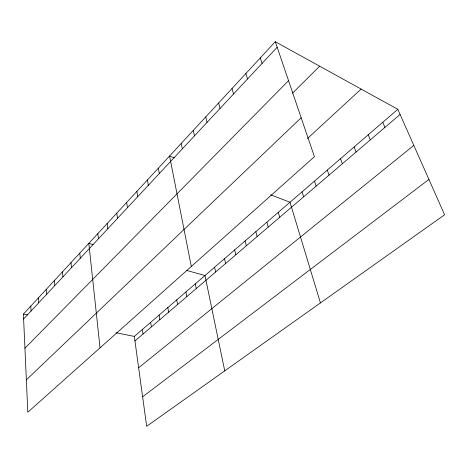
<?xml version="1.0" encoding="UTF-8"?>
<svg xmlns="http://www.w3.org/2000/svg" width="468" height="468" viewBox="0 0 468 468"><rect width="100%" height="100%" fill="white"/><g stroke="black" fill="none" stroke-linecap="round" stroke-linejoin="round"><path stroke-width="0.7" d="M275.289 41.71L314.42 156.721L27.805 412.244L23.4 314.092L275.289 41.71L397.806 109.301L444.6 214.765L146.671 426.289L134.328 336.422L397.806 109.301M23.622 318.989L277.167 47.233M24.933 348.204L288.534 80.642M292.582 93.132L319.667 66.199M26.354 379.87L301.164 117.76M307.458 138.522L361.138 89.072M134.948 340.938L400.087 114.449M138.639 367.813L413.823 145.402M142.623 396.805L428.922 179.437M23.4 314.092L27.606 314.935M116.035 332.736L134.328 336.422M93.044 244.524L88.821 243.348L100.047 347.835M186.434 270.387L204.972 275.523L224.745 370.861M174.277 157.833L169.568 156.031L191.313 266.473M270.715 194.84L289.99 202.234L320.44 302.919M382.771 122.259L384.942 127.39M368.228 134.796L370.287 139.903M354.147 146.934L356.101 152.024M340.511 158.687L342.365 163.759M327.296 170.083L329.057 175.126M314.484 181.128L316.152 186.147M260.319 57.897L262.074 63.414M302.053 191.839L303.638 196.835M245.911 73.482L247.543 78.987M278.279 212.332L279.706 217.281M232.023 88.499L233.55 93.986M266.906 222.136L268.263 227.056M255.856 231.666L257.143 236.556M218.638 102.972L220.054 108.447M245.109 240.926L246.332 245.794M205.721 116.936L207.043 122.394M234.661 249.93L235.819 254.773M224.494 258.693L225.594 263.507M193.255 130.42L194.483 135.855M214.601 267.222L215.643 272.007M181.21 143.442L182.356 148.853M195.308 283.854L196.244 288.575M185.907 291.962L186.791 296.654M158.313 168.205L159.296 173.564M176.746 299.853L177.583 304.522M147.42 179.981L148.333 185.316M167.825 307.546L168.615 312.179M159.132 315.04L159.875 319.644M136.878 191.383L137.721 196.695M150.655 322.347L151.357 326.921M126.664 202.428L127.442 207.71M142.389 329.472L143.05 334.017M116.76 213.133L117.48 218.386M107.166 223.511L107.827 228.735M97.853 233.579L98.461 238.774M79.782 253.118L80.285 258.248M71.013 262.601L71.475 267.696M62.501 271.809L62.917 276.869M54.235 280.747L54.604 285.778M46.197 289.435L46.525 294.436M38.388 297.882L38.68 302.849M30.789 306.101L31.046 311.027"/></g></svg>
